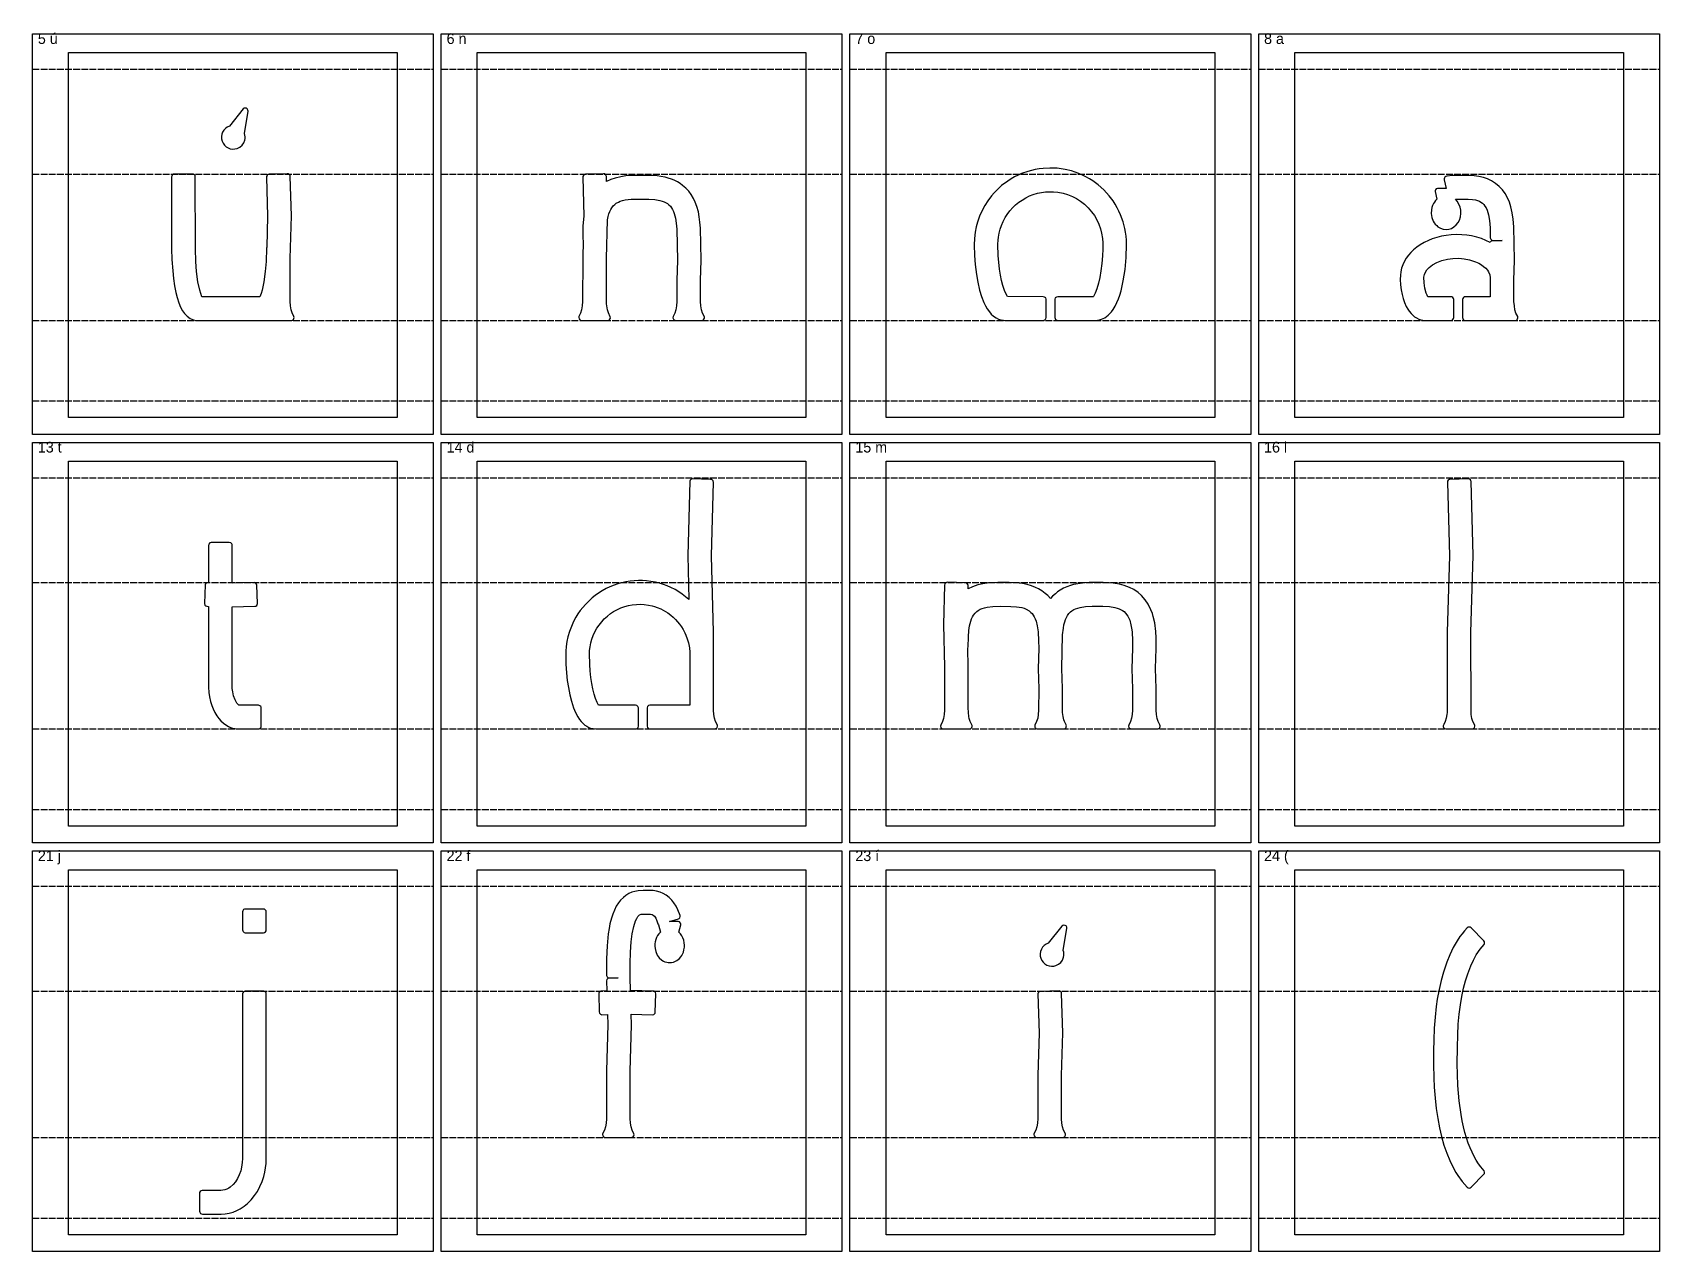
# Model space of a CAD drawing. Header units: millimetres. Extents: x -13 to 1208, y -961 to 108.
# Drawn here: x 599 to 1208, y -349 to 108 of the extents above; entities that cross this region are included whole.
import ezdxf
from ezdxf.enums import TextEntityAlignment as Align

# ---------------------------------------------------------------- set-up
doc = ezdxf.new("R2010")
doc.units = ezdxf.units.MM
doc.header["$LTSCALE"] = 2
doc.linetypes.add('DASHED', pattern=[1.524, 1.27, -0.254])
for name, color, linetype in [('CELDA', 8, 'CONTINUOUS'), ('CONTORNO', 7, 'CONTINUOUS'), ('LINEAS', 8, 'DASHED'), ('PLACA', 9, 'CONTINUOUS'), ('TEXTO', 7, 'CONTINUOUS')]:
    doc.layers.add(name, color=color, linetype=linetype)

msp = doc.modelspace()

# ---------------------------------------------------------------- linework, layer by layer
at = {"layer": 'CELDA'}
for points in [[(612, 100.29), (735.01, 100.29), (735.01, -36.39), (612, -36.39)], [(765, 100.29), (888.01, 100.29), (888.01, -36.39), (765, -36.39)], [(918, 100.29), (1041.01, 100.29), (1041.01, -36.39), (918, -36.39)], [(1071, 100.29), (1194.01, 100.29), (1194.01, -36.39), (1071, -36.39)], [(612, -52.71), (735.01, -52.71), (735.01, -189.39), (612, -189.39)], [(765, -52.71), (888.01, -52.71), (888.01, -189.39), (765, -189.39)], [(918, -52.71), (1041.01, -52.71), (1041.01, -189.39), (918, -189.39)], [(1071, -52.71), (1194.01, -52.71), (1194.01, -189.39), (1071, -189.39)], [(612, -205.71), (735.01, -205.71), (735.01, -342.39), (612, -342.39)], [(765, -205.71), (888.01, -205.71), (888.01, -342.39), (765, -342.39)], [(918, -205.71), (1041.01, -205.71), (1041.01, -342.39), (918, -342.39)], [(1071, -205.71), (1194.01, -205.71), (1194.01, -342.39), (1071, -342.39)]]:
    msp.add_lwpolyline(points, close=True, dxfattribs=at)
at = {"layer": 'CONTORNO'}
for points in [[(672.18, 72.76), (671.39, 72.4), (670.69, 71.88), (670.1, 71.24), (669.65, 70.5), (669.35, 69.68), (669.22, 68.82), (669.25, 67.95), (669.46, 67.11), (669.83, 66.32), (670.34, 65.62), (670.98, 65.03), (671.73, 64.58), (672.54, 64.28), (673.4, 64.15), (674.27, 64.19), (675.12, 64.39), (676.09, 64.88), (676.92, 65.58), (677.55, 66.46), (677.94, 67.48), (678.06, 68.12), (678.08, 68.77), (678, 69.42), (677.83, 70.04), (679.2, 78.38), (679.15, 78.79), (678.87, 79.23), (678.52, 79.45), (678.11, 79.53), (677.7, 79.44), (677.36, 79.2)], [(661.92, 8.88), (661.48, 10.05), (661.12, 11.29), (660.44, 14.43), (659.91, 18.27), (659.6, 22.07), (659.45, 26.8), (659.42, 53.96), (659.32, 54.26), (659.05, 54.58), (658.78, 54.74), (658.37, 54.82), (651.54, 54.82), (651.14, 54.7), (650.75, 54.35), (650.62, 54.06), (650.57, 53.75), (650.57, 26.76), (650.67, 22.81), (650.97, 18.52), (651.29, 15.63), (651.7, 12.93), (652.19, 10.45), (652.66, 8.56), (653.31, 6.53), (653.93, 5), (654.69, 3.58), (655.41, 2.54), (656.36, 1.56), (657.52, 0.74), (658.75, 0.23), (659.94, 0.02), (695.36, 0), (695.78, 0.08), (696.13, 0.32), (696.36, 0.68), (696.44, 1.09), (696.34, 1.51), (695.69, 2.78), (695.33, 3.96), (695.08, 5.42), (694.96, 7.07), (694.95, 23.19), (695.38, 39.15), (694.97, 53.87), (694.88, 54.28), (694.56, 54.69), (694.18, 54.88), (693.87, 54.92), (687.04, 54.72), (686.74, 54.64), (686.47, 54.47), (686.27, 54.23), (686.14, 53.94), (686.1, 53.63), (686.51, 39.03), (686.19, 27.45), (686.07, 27.04), (685.92, 22.08), (685.61, 18.28), (685.07, 14.44), (684.4, 11.29), (684.04, 10.05), (683.6, 8.88)], [(803.68, 2.74), (803, 1.41), (802.95, 1.09), (803.07, 0.58), (803.42, 0.18), (803.92, 0.01), (813.73, 0), (814.24, 0.13), (814.63, 0.49), (814.79, 0.88), (814.78, 1.31), (814.06, 2.78), (813.7, 3.96), (813.56, 4.65), (813.38, 6.22), (813.32, 7.97), (813.32, 23.19), (813.72, 37.65), (813.99, 38.97), (814.27, 39.96), (814.59, 40.8), (814.95, 41.55), (815.33, 42.17), (815.88, 42.88), (816.48, 43.46), (817.01, 43.86), (817.8, 44.31), (818.52, 44.62), (819.36, 44.88), (820.34, 45.1), (822.54, 45.36), (825.53, 45.45), (829.24, 45.42), (831.45, 45.28), (833.35, 44.96), (834.22, 44.71), (834.97, 44.42), (836.17, 43.73), (836.69, 43.32), (837.27, 42.72), (838.06, 41.55), (838.42, 40.8), (838.73, 39.97), (839.19, 38.24), (839.46, 36.47), (839.63, 34.19), (839.9, 22.46), (839.69, 15.08), (839.68, 7.07), (839.55, 5.42), (839.31, 3.99), (838.93, 2.74), (838.25, 1.41), (838.2, 0.99), (838.28, 0.68), (838.44, 0.4), (838.67, 0.18), (838.96, 0.05), (839.28, 0), (848.98, 0), (849.4, 0.08), (849.82, 0.4), (850.04, 0.88), (850.03, 1.31), (849.33, 2.74), (848.95, 3.96), (848.71, 5.4), (848.58, 7.05), (848.57, 14.89), (848.77, 22.59), (848.5, 34.55), (848.35, 36.76), (848.1, 38.8), (847.75, 40.61), (847.17, 42.71), (846.59, 44.27), (845.9, 45.71), (845.07, 47.09), (844.12, 48.36), (843.05, 49.52), (841.86, 50.56), (840.89, 51.26), (839.97, 51.83), (838.67, 52.48), (837.64, 52.91), (836.47, 53.3), (835.36, 53.6), (833.73, 53.92), (832.36, 54.11), (829.55, 54.29), (825.52, 54.32), (822.73, 54.26), (820.55, 54.1), (818.68, 53.82), (816.55, 53.31), (814.97, 52.76), (813.4, 52.02), (813.34, 53.87), (813.29, 54.18), (813.01, 54.62), (812.55, 54.88), (812.24, 54.92), (805.52, 54.73), (805.11, 54.64), (804.7, 54.31), (804.51, 53.94), (804.47, 53.63), (804.88, 39.03), (804.55, 35.4), (804.46, 32.79), (804.45, 30.43), (804.63, 29.91), (804.44, 23.27), (804.43, 7.07), (804.3, 5.42), (804.05, 3.96)], [(963.49, 8.89), (962.95, 9.81), (962.34, 11.22), (961.75, 13.01), (961.25, 14.94), (960.84, 16.95), (960.48, 19.23), (960.19, 21.78), (960.01, 24.12), (959.88, 28.58), (959.93, 30.02), (960.06, 31.23), (960.31, 32.65), (960.71, 34.21), (961.18, 35.58), (961.83, 37.08), (962.59, 38.5), (963.36, 39.72), (964.33, 41.01), (965.42, 42.23), (966.46, 43.23), (967.71, 44.25), (968.89, 45.08), (970.3, 45.9), (971.75, 46.6), (973.1, 47.12), (974.65, 47.59), (976.24, 47.92), (977.67, 48.11), (979.28, 48.2), (980.73, 48.16), (982.35, 47.99), (984.33, 47.59), (985.89, 47.13), (987.78, 46.36), (989.23, 45.61), (990.79, 44.62), (992.23, 43.51), (993.7, 42.11), (994.92, 40.71), (995.97, 39.23), (996.91, 37.62), (997.67, 35.98), (998.29, 34.23), (998.69, 32.65), (999.02, 30.65), (999.12, 29.01), (999.11, 26.73), (999, 24.14), (998.78, 21.33), (998.43, 18.56), (998, 16.08), (997.5, 13.89), (996.88, 11.81), (996.22, 10.16), (995.59, 8.99), (995.48, 8.87), (982.26, 8.87), (981.75, 8.75), (981.36, 8.4), (981.19, 7.9), (981.18, 1.07), (981.26, 0.66), (981.43, 0.39), (981.66, 0.18), (981.94, 0.05), (982.26, 0), (996.33, 0), (997.15, 0.05), (997.86, 0.18), (998.68, 0.43), (999.89, 1), (1001.15, 1.94), (1002.34, 3.2), (1003, 4.11), (1003.71, 5.29), (1004.38, 6.65), (1004.96, 8.06), (1005.46, 9.5), (1005.95, 11.13), (1006.8, 14.84), (1007.46, 19.1), (1007.86, 23.6), (1008, 28.38), (1007.96, 30.07), (1007.84, 31.55), (1007.65, 33.01), (1007.38, 34.45), (1006.77, 36.85), (1005.79, 39.55), (1005.19, 40.9), (1004.52, 42.21), (1003.77, 43.49), (1002.97, 44.73), (1001.48, 46.71), (1000.51, 47.82), (999.48, 48.89), (997.35, 50.79), (995.36, 52.25), (994.11, 53.04), (992.81, 53.77), (991.49, 54.43), (990.14, 55.01), (987.43, 55.95), (985.02, 56.53), (983.57, 56.78), (982.1, 56.95), (979.25, 57.07), (976.77, 56.94), (975.31, 56.76), (973.85, 56.51), (971.09, 55.8), (968.75, 54.96), (967.4, 54.37), (966.08, 53.71), (964.79, 52.98), (963.55, 52.18), (961.26, 50.46), (959.42, 48.79), (958.41, 47.73), (957.44, 46.6), (956.07, 44.78), (954.93, 42.98), (953.85, 40.96), (953.01, 39.04), (952.24, 36.83), (951.75, 35.04), (951.35, 32.98), (951.08, 30.65), (951, 28.33), (951.11, 24.36), (951.35, 20.93), (951.8, 17.25), (952.31, 14.29), (952.99, 11.36), (953.75, 8.89), (954.6, 6.71), (955.19, 5.49), (955.89, 4.29), (956.68, 3.18), (957.39, 2.38), (958.27, 1.59), (959.18, 0.97), (960.1, 0.52), (960.99, 0.22), (961.92, 0.04), (962.67, 0), (976.86, 0), (977.17, 0.05), (977.45, 0.18), (977.8, 0.57), (977.93, 1.07), (977.93, 7.9), (977.75, 8.4), (977.36, 8.75), (976.86, 8.87)], [(1120.85, 8.88), (1120.53, 9.48), (1120.22, 10.25), (1119.73, 12.07), (1119.44, 14.07), (1119.36, 16.24), (1119.51, 17.13), (1119.9, 18.06), (1120.48, 18.91), (1121.35, 19.83), (1122.59, 20.78), (1124.22, 21.69), (1126.03, 22.39), (1128.15, 22.92), (1130.17, 23.19), (1132.41, 23.25), (1134.45, 23.07), (1136.41, 22.69), (1137.57, 22.36), (1138.67, 21.96), (1139.87, 21.4), (1140.83, 20.85), (1141.69, 20.23), (1142.45, 19.57), (1143.09, 18.85), (1143.56, 18.15), (1144.01, 17.1), (1144.19, 15.98), (1144.16, 8.88), (1134.83, 8.87), (1134.42, 8.79), (1134.15, 8.63), (1133.84, 8.21), (1133.76, 7.8), (1133.76, 1.07), (1133.84, 0.66), (1134, 0.39), (1134.42, 0.08), (1134.83, 0), (1153.45, 0), (1153.97, 0.13), (1154.22, 0.32), (1154.41, 0.58), (1154.53, 0.99), (1154.48, 1.41), (1153.8, 2.74), (1153.42, 3.99), (1153.18, 5.42), (1153.05, 7.05), (1153.04, 14.89), (1153.25, 22.59), (1152.96, 35.09), (1152.75, 37.86), (1152.39, 40.34), (1151.89, 42.5), (1151.32, 44.26), (1150.58, 45.96), (1149.72, 47.51), (1148.7, 48.91), (1147.51, 50.2), (1146.18, 51.32), (1144.69, 52.27), (1143.15, 53), (1141.62, 53.53), (1139.84, 53.94), (1138.14, 54.17), (1135.73, 54.31), (1132.15, 54.32), (1129.98, 54.23), (1127.89, 54), (1127.5, 53.89), (1127.17, 53.64), (1127, 53.39), (1126.9, 52.99), (1126.92, 52.69), (1127.64, 49.43), (1124.46, 49.43), (1123.96, 49.24), (1123.61, 48.84), (1123.51, 48.53), (1123.51, 48.21), (1124.19, 45.39), (1123.71, 44.9), (1123.25, 44.3), (1122.92, 43.75), (1122.58, 43.02), (1122.33, 42.24), (1122.17, 41.45), (1122.1, 39.97), (1122.33, 38.53), (1122.84, 37.19), (1123.23, 36.53), (1123.6, 36.02), (1124.11, 35.48), (1124.57, 35.08), (1125.5, 34.51), (1126.54, 34.14), (1127.62, 34.02), (1128.7, 34.13), (1129.61, 34.43), (1130.59, 34.99), (1131.45, 35.75), (1132.14, 36.67), (1132.62, 37.59), (1133.01, 38.76), (1133.18, 40), (1133.14, 41.25), (1132.9, 42.43), (1132.45, 43.57), (1131.82, 44.59), (1131.1, 45.41), (1135.88, 45.43), (1137.47, 45.32), (1138.6, 45.14), (1139.44, 44.92), (1140.12, 44.64), (1140.69, 44.33), (1141.24, 43.91), (1141.76, 43.38), (1142.18, 42.82), (1142.58, 42.14), (1142.95, 41.31), (1143.49, 39.56), (1143.86, 37.47), (1144.09, 34.66), (1144.17, 30.9), (1144.35, 30.41), (1144.73, 30.06), (1145.13, 29.93), (1148.58, 29.93), (1145.04, 29.83), (1144.54, 29.62), (1144.31, 29.39), (1144.18, 29.16), (1142.56, 29.95), (1140.87, 30.61), (1139.13, 31.16), (1137.14, 31.62), (1135.37, 31.9), (1133.54, 32.08), (1131.49, 32.13), (1129.48, 32.04), (1127.67, 31.84), (1125.91, 31.52), (1124.16, 31.09), (1122.48, 30.55), (1121, 29.97), (1119.37, 29.18), (1117.97, 28.36), (1116.63, 27.43), (1115.43, 26.44), (1114.4, 25.44), (1113.5, 24.39), (1112.67, 23.25), (1111.94, 21.99), (1111.39, 20.77), (1110.98, 19.57), (1110.66, 18.19), (1110.51, 16.91), (1110.49, 15.28), (1110.6, 13.28), (1110.83, 11.47), (1111.15, 9.75), (1111.56, 8.19), (1112.09, 6.66), (1112.75, 5.2), (1113.29, 4.23), (1113.82, 3.44), (1114.5, 2.6), (1115.18, 1.92), (1115.84, 1.39), (1116.56, 0.92), (1117.44, 0.5), (1118.13, 0.26), (1118.87, 0.1), (1119.82, 0), (1129.43, 0), (1129.84, 0.08), (1130.19, 0.31), (1130.43, 0.66), (1130.51, 1.07), (1130.51, 7.8), (1130.43, 8.21), (1130.19, 8.56), (1129.84, 8.79), (1129.43, 8.87)], [(810.4, -144.12), (809.8, -143.04), (809.21, -141.58), (808.7, -139.97), (808.22, -138.03), (807.83, -136.02), (807.49, -133.74), (807.22, -131.19), (807.07, -128.85), (806.98, -124.7), (807.04, -123.67), (807.21, -122.26), (807.52, -120.69), (807.91, -119.32), (808.41, -117.97), (809, -116.69), (809.78, -115.28), (810.57, -114.09), (811.56, -112.83), (812.54, -111.78), (813.72, -110.7), (814.85, -109.82), (816.03, -109.04), (817.43, -108.26), (818.73, -107.67), (820.24, -107.14), (821.6, -106.77), (823.01, -106.51), (824.6, -106.34), (826.03, -106.3), (827.44, -106.38), (829.03, -106.59), (830.41, -106.89), (831.38, -107.17), (832.34, -107.5), (833.64, -108.05), (835.43, -109), (836.28, -109.55), (837.42, -110.39), (838.33, -111.16), (839.21, -112.02), (840.66, -113.7), (841.37, -114.7), (842, -115.72), (842.66, -116.98), (843.08, -117.91), (843.58, -119.24), (844.02, -120.8), (844.36, -122.59), (844.51, -124.19), (844.54, -144.1), (829.6, -144.13), (829.1, -144.25), (828.71, -144.6), (828.54, -145.1), (828.53, -151.93), (828.66, -152.43), (829.01, -152.82), (829.29, -152.95), (829.6, -153), (853.83, -153), (854.34, -152.87), (854.6, -152.68), (854.78, -152.42), (854.9, -152.01), (854.85, -151.59), (854.18, -150.26), (853.79, -149.01), (853.55, -147.58), (853.43, -145.93), (853.41, -116.71), (852.61, -88.14), (853.38, -60.62), (853.34, -60.31), (853.22, -60.02), (853.01, -59.78), (852.75, -59.61), (852.34, -59.52), (845.51, -59.33), (845.2, -59.4), (844.93, -59.56), (844.65, -59.87), (844.54, -60.17), (843.74, -88.02), (844.19, -104.5), (842.97, -103.47), (841.73, -102.53), (840.49, -101.7), (839, -100.82), (837.44, -100.03), (836.07, -99.43), (834.65, -98.9), (833.17, -98.44), (831.72, -98.08), (830, -97.76), (828.27, -97.54), (826.78, -97.45), (825.27, -97.43), (823.73, -97.5), (822.25, -97.65), (820.54, -97.93), (819.05, -98.26), (817.6, -98.66), (816.18, -99.15), (814.57, -99.8), (813.2, -100.46), (811.68, -101.3), (810.38, -102.12), (809.15, -102.99), (807.98, -103.93), (806.69, -105.09), (805.46, -106.34), (804.48, -107.46), (803.53, -108.68), (802.67, -109.91), (801.89, -111.18), (801.06, -112.71), (800.21, -114.58), (799.49, -116.51), (798.92, -118.52), (798.54, -120.29), (798.28, -122.08), (798.13, -123.9), (798.1, -125.86), (798.18, -128.77), (798.38, -131.92), (798.69, -134.84), (799.09, -137.52), (799.62, -140.21), (800.24, -142.65), (801.03, -145.06), (801.78, -146.85), (802.68, -148.51), (803.29, -149.44), (803.9, -150.2), (804.53, -150.87), (805.29, -151.52), (805.96, -151.98), (806.75, -152.4), (807.4, -152.65), (808.3, -152.88), (809.54, -153), (824.2, -153), (824.52, -152.95), (824.8, -152.82), (825.15, -152.43), (825.28, -151.93), (825.27, -145.1), (825.1, -144.6), (824.71, -144.25), (824.2, -144.13)], [(1126.77, -151.31), (1126.58, -151.8), (1126.59, -152.12), (1126.7, -152.42), (1127.05, -152.82), (1127.54, -152.99), (1137.46, -152.99), (1137.87, -152.87), (1138.12, -152.68), (1138.31, -152.42), (1138.43, -152.01), (1138.38, -151.59), (1137.7, -150.26), (1137.33, -149.04), (1137.08, -147.58), (1136.96, -145.93), (1136.94, -116.9), (1137.74, -88.02), (1136.97, -60.38), (1136.91, -60.07), (1136.71, -59.7), (1136.37, -59.45), (1135.97, -59.33), (1129.04, -59.53), (1128.73, -59.61), (1128.39, -59.86), (1128.17, -60.21), (1128.1, -60.52), (1128.87, -88.14), (1128.07, -116.71), (1128.07, -145.03), (1128, -146.8), (1127.93, -147.6), (1127.69, -149.01), (1127.31, -150.26)], [(664.36, -98.21), (663.98, -98.22), (663.58, -98.37), (663.28, -98.66), (663.11, -99.04), (662.9, -106.08), (663.06, -106.58), (663.35, -106.88), (663.73, -107.05), (664.36, -107.09), (664.38, -137.39), (664.51, -139.3), (664.75, -140.91), (665.14, -142.68), (665.59, -144.17), (666.12, -145.52), (666.74, -146.82), (667.46, -148.03), (668.22, -149.08), (669.02, -149.99), (669.95, -150.85), (670.84, -151.51), (671.81, -152.07), (672.66, -152.44), (673.4, -152.68), (674.2, -152.87), (675, -152.97), (683.04, -153), (683.35, -152.95), (683.64, -152.82), (683.87, -152.61), (684.03, -152.34), (684.11, -152.03), (684.11, -145.2), (684.07, -144.89), (683.93, -144.6), (683.64, -144.31), (683.14, -144.13), (675.76, -144.12), (675.43, -143.85), (675.02, -143.37), (674.33, -142.15), (673.78, -140.65), (673.44, -139.08), (673.29, -137.85), (673.24, -136.54), (673.24, -107.32), (681.77, -107.07), (682.07, -106.99), (682.41, -106.74), (682.64, -106.39), (682.71, -105.97), (682.51, -99.15), (682.38, -98.75), (682.1, -98.43), (681.73, -98.25), (681.42, -98.21), (673.24, -98.44), (673.24, -84.25), (673.19, -83.94), (673.06, -83.65), (672.67, -83.3), (672.16, -83.18), (665.33, -83.18), (664.84, -83.36), (664.49, -83.74), (664.36, -84.25)], [(939.12, -150.26), (938.44, -151.59), (938.39, -151.91), (938.51, -152.42), (938.86, -152.82), (939.36, -152.99), (949.17, -153), (949.68, -152.87), (950.07, -152.51), (950.23, -152.12), (950.22, -151.69), (949.5, -150.22), (949.14, -149.04), (949, -148.35), (948.81, -146.78), (948.75, -145.03), (948.75, -129.73), (948.56, -122.78), (948.75, -122.28), (948.81, -118.47), (948.99, -116.15), (949.26, -114.36), (949.71, -112.62), (950.03, -111.75), (950.4, -111), (950.78, -110.36), (951.34, -109.64), (951.94, -109.06), (952.47, -108.65), (953.25, -108.2), (953.97, -107.89), (954.81, -107.62), (955.79, -107.4), (957.98, -107.14), (960.97, -107.05), (964.69, -107.08), (966.88, -107.22), (968.78, -107.55), (969.65, -107.8), (970.39, -108.09), (971.61, -108.79), (972.25, -109.33), (972.69, -109.81), (973.49, -111), (973.85, -111.75), (974.17, -112.6), (974.62, -114.36), (974.95, -116.67), (975.11, -120.01), (975.13, -122.72), (974.92, -130.46), (975.13, -138.01), (975.11, -145.93), (974.99, -147.58), (974.75, -149.01), (974.37, -150.26), (973.69, -151.59), (973.64, -152.01), (973.71, -152.32), (973.88, -152.6), (974.11, -152.82), (974.4, -152.95), (974.71, -153), (984.42, -153), (984.73, -152.95), (985.02, -152.82), (985.37, -152.42), (985.48, -152.12), (985.49, -151.8), (985.4, -151.49), (984.76, -150.26), (984.55, -149.64), (984.25, -148.32), (984.06, -146.78), (984, -145.02), (984, -137.82), (983.79, -130.37), (984.1, -117.81), (984.36, -115.2), (984.59, -113.98), (984.86, -112.91), (985.17, -112.02), (985.52, -111.23), (985.89, -110.56), (986.43, -109.81), (987.02, -109.19), (987.53, -108.78), (988.27, -108.31), (988.95, -107.99), (989.74, -107.71), (990.65, -107.47), (992.67, -107.18), (995.15, -107.06), (999.1, -107.06), (1001.58, -107.18), (1003.59, -107.47), (1004.52, -107.71), (1005.3, -107.99), (1006.55, -108.65), (1007.08, -109.05), (1007.68, -109.64), (1008.49, -110.77), (1008.86, -111.49), (1009.19, -112.29), (1009.67, -113.98), (1009.9, -115.21), (1010.07, -116.66), (1010.24, -120.01), (1010.25, -122.72), (1010.04, -130.46), (1010.25, -138.01), (1010.24, -145.93), (1010.12, -147.58), (1009.87, -149.01), (1009.49, -150.26), (1008.82, -151.59), (1008.77, -152.01), (1008.88, -152.42), (1009.07, -152.68), (1009.33, -152.87), (1009.84, -153), (1019.54, -153), (1020.06, -152.87), (1020.31, -152.68), (1020.5, -152.42), (1020.6, -152.12), (1020.61, -151.8), (1020.53, -151.49), (1019.89, -150.26), (1019.52, -149.04), (1019.27, -147.58), (1019.14, -145.93), (1019.13, -137.82), (1018.92, -130.37), (1019.13, -122.9), (1019.12, -120.97), (1019.09, -118.89), (1018.97, -116.51), (1018.58, -113.3), (1018.04, -110.87), (1017.71, -109.77), (1017.17, -108.34), (1016.15, -106.28), (1015.04, -104.62), (1013.66, -103.05), (1012.34, -101.89), (1010.72, -100.79), (1009.13, -99.97), (1007.19, -99.24), (1005.4, -98.78), (1002.98, -98.4), (1000.97, -98.24), (999.27, -98.19), (994.08, -98.21), (992.54, -98.28), (990.65, -98.47), (988.17, -98.94), (987.05, -99.25), (985.61, -99.77), (984.48, -100.28), (983.23, -100.98), (982.22, -101.67), (981.37, -102.34), (980.35, -103.31), (979.56, -104.19), (978.52, -103.05), (977.6, -102.22), (976.34, -101.27), (975.08, -100.51), (973.98, -99.97), (972.44, -99.37), (970.82, -98.91), (969.05, -98.56), (966.54, -98.28), (964.08, -98.19), (959.79, -98.19), (956.64, -98.34), (954.23, -98.66), (952.4, -99.08), (950.41, -99.76), (948.69, -100.57), (948.72, -99.27), (948.65, -98.96), (948.35, -98.53), (947.89, -98.3), (940.96, -98.08), (940.64, -98.12), (940.35, -98.25), (939.99, -98.62), (939.85, -99.13), (939.44, -113.85), (939.88, -129.81), (939.86, -145.93), (939.74, -147.58), (939.49, -149.04)], [(812.55, -303.26), (811.88, -304.59), (811.83, -304.91), (811.95, -305.42), (812.3, -305.82), (812.79, -305.99), (822.71, -305.99), (823.02, -305.92), (823.29, -305.75), (823.6, -305.32), (823.68, -305.01), (823.63, -304.59), (822.95, -303.26), (822.57, -302.01), (822.33, -300.58), (822.21, -298.93), (822.19, -281.15), (822.68, -263.77), (822.57, -259.8), (830.62, -260.02), (831.02, -259.91), (831.28, -259.73), (831.52, -259.38), (831.61, -259.08), (831.8, -252.15), (831.69, -251.74), (831.43, -251.41), (831.17, -251.24), (830.76, -251.15), (822.33, -250.91), (822.19, -246.11), (822.21, -240.89), (822.33, -236.58), (822.59, -232.76), (822.98, -229.69), (823.55, -226.92), (824.23, -224.85), (824.66, -223.93), (825.07, -223.25), (825.67, -222.63), (826.3, -222.4), (827.76, -222.3), (829.85, -222.35), (830.46, -222.48), (830.87, -222.71), (831.3, -223.16), (831.78, -223.91), (832.22, -224.85), (832.63, -226), (832.85, -226.33), (833.53, -229.13), (832.95, -229.75), (832.48, -230.39), (832.1, -231.1), (831.8, -231.86), (831.58, -232.66), (831.46, -233.48), (831.44, -234.35), (831.51, -235.18), (831.8, -236.38), (832.36, -237.65), (833.07, -238.65), (834.04, -239.53), (834.68, -239.93), (835.22, -240.17), (835.88, -240.38), (836.46, -240.48), (837.15, -240.5), (837.73, -240.45), (838.4, -240.29), (838.96, -240.09), (839.62, -239.74), (840.21, -239.32), (840.66, -238.91), (841.15, -238.34), (841.51, -237.83), (841.87, -237.15), (842.12, -236.55), (842.35, -235.76), (842.51, -234.76), (842.53, -233.93), (842.46, -233.07), (842.25, -232.09), (841.96, -231.28), (841.51, -230.42), (841.03, -229.75), (840.44, -229.13), (841.12, -226.31), (841.12, -225.99), (841.02, -225.68), (840.66, -225.28), (840.16, -225.09), (836.99, -225.09), (840.29, -224.09), (840.57, -223.92), (840.78, -223.68), (840.94, -223.28), (840.93, -222.86), (840.1, -220.73), (839.39, -219.33), (838.6, -218.11), (837.78, -217.08), (836.76, -216.06), (835.66, -215.22), (834.56, -214.59), (833.38, -214.1), (832.12, -213.74), (830.8, -213.53), (829.32, -213.44), (827.02, -213.44), (825.21, -213.58), (823.91, -213.84), (822.89, -214.16), (821.73, -214.67), (820.64, -215.32), (819.67, -216.07), (818.65, -217.09), (817.83, -218.12), (817.01, -219.42), (816.31, -220.81), (815.7, -222.3), (815.19, -223.88), (814.66, -225.94), (814.3, -227.78), (814.01, -229.75), (813.58, -234.22), (813.37, -239.09), (813.34, -245.31), (813.44, -245.61), (813.63, -245.86), (813.88, -246.05), (814.18, -246.16), (817.73, -246.18), (814.29, -246.28), (813.98, -246.37), (813.72, -246.54), (813.46, -246.87), (813.35, -247.27), (813.45, -251.09), (811.52, -251.15), (811.21, -251.2), (810.92, -251.35), (810.7, -251.56), (810.54, -251.84), (810.47, -252.15), (810.66, -258.97), (810.75, -259.38), (811.07, -259.79), (811.55, -260), (813.7, -259.99), (813.8, -263.64), (813.32, -281.07), (813.3, -298.95), (813.18, -300.6), (812.93, -302.04)], [(684.93, -229.3), (685.34, -229.22), (685.69, -228.99), (685.92, -228.64), (686, -228.33), (686, -221.5), (685.92, -221.09), (685.76, -220.82), (685.34, -220.51), (684.93, -220.43), (678.2, -220.43), (677.79, -220.51), (677.52, -220.67), (677.21, -221.09), (677.13, -221.5), (677.13, -228.23), (677.21, -228.64), (677.37, -228.91), (677.7, -229.17), (678.1, -229.3)], [(978.66, -233.24), (977.87, -233.6), (977.17, -234.12), (976.58, -234.76), (976.13, -235.5), (975.84, -236.32), (975.7, -237.18), (975.74, -238.05), (975.95, -238.89), (976.31, -239.68), (976.83, -240.38), (977.47, -240.97), (978.21, -241.42), (979.03, -241.72), (979.89, -241.85), (980.76, -241.81), (981.6, -241.61), (982.58, -241.12), (983.4, -240.42), (984.03, -239.54), (984.43, -238.52), (984.54, -237.88), (984.56, -237.23), (984.49, -236.58), (984.32, -235.96), (985.69, -227.62), (985.63, -227.21), (985.36, -226.77), (985, -226.55), (984.59, -226.47), (984.19, -226.56), (983.85, -226.8)], [(1137.03, -227.52), (1136.68, -227.28), (1136.26, -227.19), (1135.84, -227.28), (1135.57, -227.45), (1134.54, -228.56), (1133.63, -229.67), (1132.82, -230.76), (1131.72, -232.4), (1130.31, -234.84), (1129, -237.54), (1127.85, -240.33), (1126.61, -244.02), (1125.74, -247.22), (1124.99, -250.58), (1124.35, -254.14), (1123.95, -256.97), (1123.53, -260.88), (1123.22, -265.01), (1123.03, -269.56), (1122.97, -273.46), (1122.97, -278.64), (1123.07, -283.69), (1123.22, -287.09), (1123.53, -291.26), (1123.95, -295.13), (1124.49, -298.83), (1125.15, -302.33), (1125.93, -305.65), (1126.85, -308.85), (1127.87, -311.83), (1129.03, -314.63), (1130.31, -317.27), (1131.31, -319.04), (1132.05, -320.21), (1133.63, -322.43), (1135.49, -324.58), (1135.84, -324.82), (1136.26, -324.91), (1136.68, -324.83), (1137.03, -324.59), (1141.74, -319.78), (1141.98, -319.42), (1142.05, -318.99), (1141.89, -318.47), (1140.64, -316.99), (1139.78, -315.81), (1138.94, -314.5), (1138.13, -313.07), (1137.36, -311.52), (1136.63, -309.85), (1135.95, -308.07), (1135.31, -306.16), (1134.71, -304.14), (1134.17, -302), (1133.68, -299.75), (1133.25, -297.38), (1132.55, -292.27), (1132.08, -286.57), (1131.9, -282.29), (1131.84, -278.57), (1131.85, -272.22), (1131.98, -267.62), (1132.21, -263.57), (1132.55, -259.84), (1132.99, -256.37), (1133.53, -253.13), (1134.17, -250.1), (1134.91, -247.27), (1135.73, -244.65), (1136.87, -241.68), (1137.87, -239.53), (1138.94, -237.6), (1140.35, -235.5), (1141.83, -233.72), (1141.99, -233.43), (1142.05, -233.11), (1141.98, -232.68), (1141.74, -232.32)], [(677.13, -313.91), (677.03, -315.39), (676.76, -317.12), (676.42, -318.45), (675.87, -319.98), (675.2, -321.35), (674.42, -322.57), (673.57, -323.59), (672.51, -324.55), (671.95, -324.93), (671.22, -325.32), (670.5, -325.59), (669.79, -325.75), (669.02, -325.8), (661.97, -325.81), (661.57, -325.93), (661.25, -326.2), (661.05, -326.57), (661, -326.88), (661, -333.6), (661.09, -334.01), (661.4, -334.43), (661.77, -334.63), (662.08, -334.68), (669.14, -334.68), (670.67, -334.58), (672.15, -334.33), (673.59, -333.92), (674.97, -333.37), (676.27, -332.69), (677.78, -331.68), (679.02, -330.66), (680.39, -329.29), (681.62, -327.76), (682.66, -326.17), (683.61, -324.4), (684.41, -322.51), (685.05, -320.55), (685.44, -319), (685.73, -317.33), (685.92, -315.71), (686, -314.05), (686, -252.25), (685.92, -251.84), (685.76, -251.57), (685.44, -251.3), (685.03, -251.18), (678.1, -251.18), (677.79, -251.26), (677.44, -251.49), (677.21, -251.84), (677.13, -252.15)], [(974.05, -303.26), (973.37, -304.59), (973.32, -304.91), (973.44, -305.42), (973.79, -305.82), (974.29, -305.99), (984.2, -305.99), (984.51, -305.92), (984.86, -305.68), (985.05, -305.42), (985.16, -305.12), (985.12, -304.59), (984.44, -303.26), (984.07, -302.04), (983.82, -300.6), (983.7, -298.95), (983.68, -282.81), (984.12, -266.82), (983.7, -252.02), (983.62, -251.72), (983.45, -251.45), (983.12, -251.2), (982.82, -251.1), (975.78, -251.28), (975.48, -251.36), (975.13, -251.61), (974.95, -251.86), (974.85, -252.16), (975.25, -266.97), (974.81, -282.63), (974.79, -298.93), (974.67, -300.58), (974.42, -302.04)]]:
    msp.add_lwpolyline(points, close=True, dxfattribs=at)
at = {"layer": 'LINEAS'}
for p, q in [((598.5, 94.07), (748.5, 94.07)), ((751.5, 94.07), (901.5, 94.07)), ((904.5, 94.07), (1054.5, 94.07)), ((1057.5, 94.07), (1207.5, 94.07)), ((598.5, 54.82), (748.5, 54.82)), ((751.5, 54.82), (901.5, 54.82)), ((904.5, 54.82), (1054.5, 54.82)), ((1057.5, 54.82), (1207.5, 54.82)), ((598.5, 0), (748.5, 0)), ((751.5, 0), (901.5, 0)), ((904.5, 0), (1054.5, 0)), ((1057.5, 0), (1207.5, 0)), ((598.5, -30.18), (748.5, -30.18)), ((751.5, -30.18), (901.5, -30.18)), ((904.5, -30.18), (1054.5, -30.18)), ((1057.5, -30.18), (1207.5, -30.18)), ((598.5, -58.93), (748.5, -58.93)), ((751.5, -58.93), (901.5, -58.93)), ((904.5, -58.93), (1054.5, -58.93)), ((1057.5, -58.93), (1207.5, -58.93)), ((598.5, -98.18), (748.5, -98.18)), ((751.5, -98.18), (901.5, -98.18)), ((904.5, -98.18), (1054.5, -98.18)), ((1057.5, -98.18), (1207.5, -98.18)), ((598.5, -153), (748.5, -153)), ((751.5, -153), (901.5, -153)), ((904.5, -153), (1054.5, -153)), ((1057.5, -153), (1207.5, -153)), ((598.5, -183.18), (748.5, -183.18)), ((751.5, -183.18), (901.5, -183.18)), ((904.5, -183.18), (1054.5, -183.18)), ((1057.5, -183.18), (1207.5, -183.18)), ((598.5, -211.93), (748.5, -211.93)), ((751.5, -211.93), (901.5, -211.93)), ((904.5, -211.93), (1054.5, -211.93)), ((1057.5, -211.93), (1207.5, -211.93)), ((598.5, -251.18), (748.5, -251.18)), ((751.5, -251.18), (901.5, -251.18)), ((904.5, -251.18), (1054.5, -251.18)), ((1057.5, -251.18), (1207.5, -251.18)), ((598.5, -306), (748.5, -306)), ((751.5, -306), (901.5, -306)), ((904.5, -306), (1054.5, -306)), ((1057.5, -306), (1207.5, -306)), ((598.5, -336.18), (748.5, -336.18)), ((751.5, -336.18), (901.5, -336.18)), ((904.5, -336.18), (1054.5, -336.18)), ((1057.5, -336.18), (1207.5, -336.18))]:
    msp.add_line(p, q, dxfattribs=at)
at = {"layer": 'PLACA'}
for points in [[(598.5, 107.32), (748.5, 107.32), (748.5, -42.68), (598.5, -42.68)], [(751.5, 107.32), (901.5, 107.32), (901.5, -42.68), (751.5, -42.68)], [(904.5, 107.32), (1054.5, 107.32), (1054.5, -42.68), (904.5, -42.68)], [(1057.5, 107.32), (1207.5, 107.32), (1207.5, -42.68), (1057.5, -42.68)], [(598.5, -45.68), (748.5, -45.68), (748.5, -195.68), (598.5, -195.68)], [(751.5, -45.68), (901.5, -45.68), (901.5, -195.68), (751.5, -195.68)], [(904.5, -45.68), (1054.5, -45.68), (1054.5, -195.68), (904.5, -195.68)], [(1057.5, -45.68), (1207.5, -45.68), (1207.5, -195.68), (1057.5, -195.68)], [(598.5, -198.68), (748.5, -198.68), (748.5, -348.68), (598.5, -348.68)], [(751.5, -198.68), (901.5, -198.68), (901.5, -348.68), (751.5, -348.68)], [(904.5, -198.68), (1054.5, -198.68), (1054.5, -348.68), (904.5, -348.68)], [(1057.5, -198.68), (1207.5, -198.68), (1207.5, -348.68), (1057.5, -348.68)]]:
    msp.add_lwpolyline(points, close=True, dxfattribs=at)

# ---------------------------------------------------------------- texts
at = {"layer": 'TEXTO'}
for s, p in [('5 ú', (600.5, 102.32)), ('6 n', (753.5, 102.32)), ('7 o', (906.5, 102.32)), ('8 a', (1059.5, 102.32)), ('13 t', (600.5, -50.68)), ('14 d', (753.5, -50.68)), ('15 m', (906.5, -50.68)), ('16 l', (1059.5, -50.68)), ('21 j', (600.5, -203.68)), ('22 f', (753.5, -203.68)), ('23 í', (906.5, -203.68)), ('24 (', (1059.5, -203.68))]:
    msp.add_text(s, height=4, dxfattribs=at).set_placement(p, align=Align.BOTTOM_LEFT)

doc.saveas('drawing.dxf')
